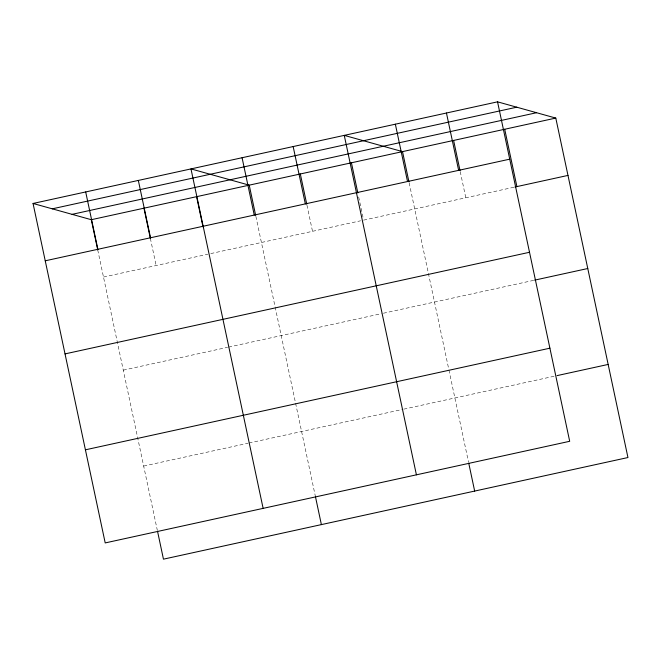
<?xml version="1.0" encoding="UTF-8"?>
<svg xmlns="http://www.w3.org/2000/svg" width="661" height="661" viewBox="0 0 661 661"><rect width="100%" height="100%" fill="white"/><g stroke="black" fill="none" stroke-linecap="round" stroke-linejoin="round"><path stroke-width="0.5" stroke-dasharray="3.31 2.48" d="M103.496 277.042L207.785 254.229M210.768 253.576L360.6 220.791M363.608 220.13L513.886 187.253M123.285 370.143L227.574 347.322M228.566 347.108L381.397 313.669M383.397 313.231L533.675 280.355M143.668 466.063L247.966 443.25M248.957 443.027L401.781 409.589M403.788 409.151L554.058 376.274M460.238 171.62L465.798 197.771M409.142 182.8L428.179 272.34M428.386 273.332L448.72 368.995M448.935 369.995L468.566 462.353M358.692 196.995L362.963 217.114M306.952 205.158L312.513 231.309M255.865 216.337L315.28 495.89M150.361 238.365L156.136 265.524M97.721 249.883L157.351 530.444"/><path stroke-width="0.99" d="M497.543 101.835L569.691 441.292L105.206 542.921L33.05 203.464L497.543 101.835L555.794 118.079L627.95 457.536L163.457 559.165L157.566 531.436M52.277 208.826L516.762 107.198M72.082 214.346L536.575 112.717M33.05 203.464L91.309 219.708L555.794 118.079M45.237 260.806L509.73 159.169M514.886 187.03L567.981 175.413M65.026 353.899L529.519 252.271M534.675 280.132L587.769 268.515M85.418 449.819L549.902 348.19M557.066 375.613L608.161 364.434M504.707 129.259L516.894 186.592M453.611 140.438L460.023 170.612M446.448 113.014L458.635 170.348M408.928 181.792L402.516 151.617L344.257 135.373L416.413 474.829M468.773 463.336L474.664 491.073M395.352 124.194L407.54 181.527M351.421 162.796L357.832 192.971M300.325 173.975L306.745 204.15M293.162 146.552L305.349 203.885M255.65 215.329L249.23 185.154L190.979 168.91L263.128 508.367M315.495 496.882L321.386 524.611M242.075 157.731L254.262 215.073M196.59 196.672L203.001 226.847M138.331 180.428L150.518 237.77M143.949 208.19L150.361 238.365M85.69 191.946L97.878 249.288M91.309 219.708L97.721 249.883"/></g></svg>
